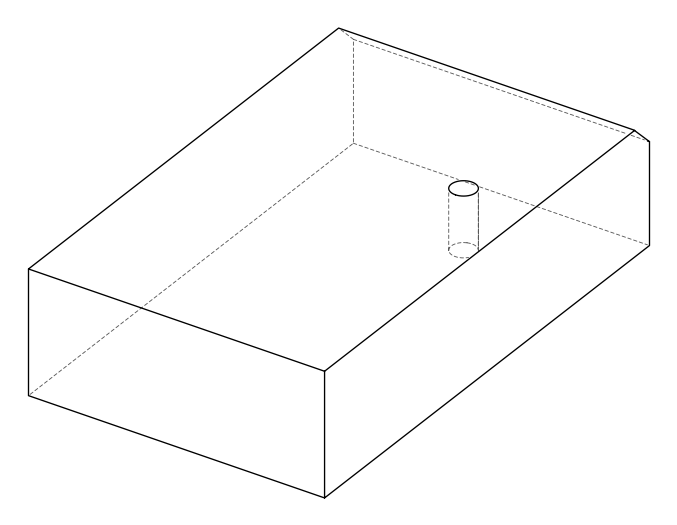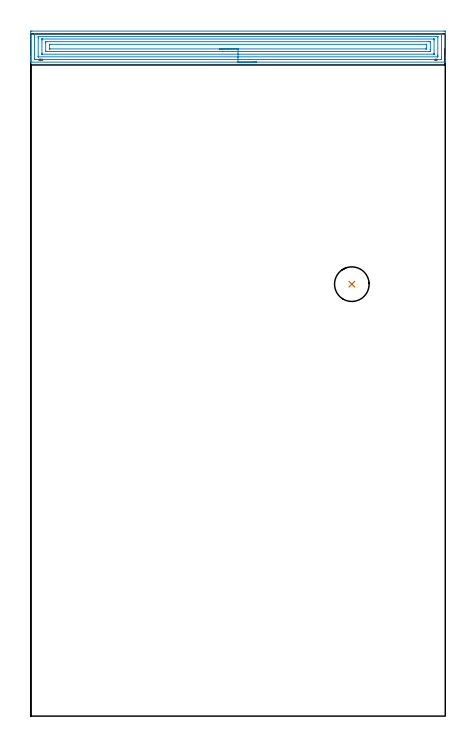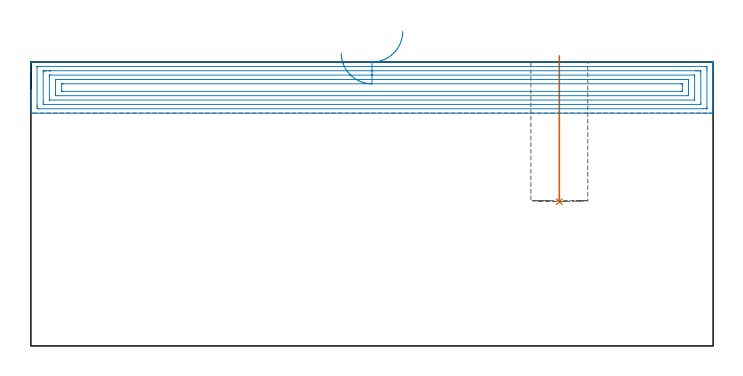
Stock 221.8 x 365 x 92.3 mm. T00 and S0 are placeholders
(PLAN: 2 operations, 1 tool changes, 11.2 min)
(1 INDEXABLE_INSERT_DRILL_BLIND_HOLE_FROM_SOLID | STEP1POCKET | NXT0302_008 | 0.19 min | 12128 mm3)
(2 AREA_MILL | FG_CHAMFER_SURFACE | UGT0205_001 | 10.98 min | 30560 mm3)
(TOOL NXT0302_008 | Index. Insert Drill 18.5mm [880-D1850L25-05] | D18.5 PA176 FL93 Z2)
(TOOL UGT0205_001 | Chamfer Mill 20 x 3 x 45 deg. | D20 FL50 Z2)
(OP 1 INDEXABLE_INSERT_DRILL_BLIND_HOLE_FROM_SOLID)
G17 G21 G94 G90
T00 M6
G54
G17 G0 G90 X171.8 Y231.1 S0 M3
G43 Z102.3 H1
G94 G81 G98 Z46.9 F250. R94.3
G80
M5
M2
(OP 2 AREA_MILL)
G17 G21 G94 G90
T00 M6
G54
G17 G0 G90 X120.9 Y349.9 S1061 M3
G43 Z102.3 H0
G94 G1 X120.862 Z101.428 F250.
X120.748 Z100.563
X120.559 Z99.712
X120.297 Z98.88
X119.963 Z98.074
X119.56 Z97.3
X119.092 Z96.564
X118.56 Z95.872
X117.971 Z95.229
X117.328 Z94.639
X116.636 Z94.108
X115.9 Z93.64
X115.126 Z93.237
X114.32 Z92.903
X113.488 Z92.641
X112.637 Z92.452
X111.772 Z92.338
X110.9 Z92.3
X0.167
X0.01 Y349.902 Z92.288
X0.003 Y350.047 Z92.145
X0. Y350.199 Z92.001
Y350.522 Z91.677
Y351.178 Z91.017
Y352.383 Z89.813
Y352.933 Z89.261
Y362.012 Z80.185
Y366.1 Z76.097
X0.003 Y366.378 Z75.819
X0.01 Y366.492 Z75.706
X0.126 Y366.499 Z75.699
X0.613 Y366.5 Z75.7
X221.187
X221.678 Y366.495 Z75.703
X221.79 Y366.492 Z75.706
X221.8 Y366.375 Z75.822
Y353.536 Z88.659
Y352.933 Z89.261
Y352.383 Z89.813
Y352.056 Z90.14
Y351.506 Z90.69
Y351.178 Z91.017
Y350.522 Z91.677
Y350.199 Z92.001
X221.797 Y350.047 Z92.145
X221.79 Y349.902 Z92.288
X221.633 Y349.9 Z92.3
X110.9
Y351.314 Z90.886
X3.153
X2.399 Y351.315 Z90.885
X2.258 Y351.316 Z90.884
X2.046 Y351.321 Z90.879
X2.009 Y351.329 Z90.871
X2.005 Y351.357 Z90.843
X2.003 Y351.387 Z90.813
X2. Y351.57 Z90.63
Y363.859 Z78.341
X2.004 Y364.344 Z77.856
X2.009 Y364.728 Z77.472
X2.032 Y365.079 Z77.121
X2.399 Y365.084 Z77.116
X2.539 Y365.085 Z77.115
X218.647 Y365.086 Z77.114
X219.401 Y365.085 Z77.115
X219.542 Y365.084 Z77.116
X219.754 Y365.079 Z77.121
X219.791 Y365.071 Z77.129
X219.795 Y365.043 Z77.157
X219.797 Y365.013 Z77.187
X219.8 Y364.83 Z77.37
Y352.541 Z89.659
X219.796 Y352.056 Z90.144
X219.791 Y351.672 Z90.528
X219.768 Y351.321 Z90.879
X219.401 Y351.316 Z90.884
X219.261 Y351.315 Z90.885
X110.9 Y351.314 Z90.886
Y352.729 Z89.471
X4.116
X4.06 Y352.73 Z89.47
X4.025 Y352.733 Z89.467
X4.011 Y352.735 Z89.465
X4.009 Y352.752 Z89.448
X4.003 Y352.933 Z89.267
X4. Y353.115 Z89.085
Y362.771 Z79.429
X4.003 Y363.467 Z78.733
X4.006 Y363.643 Z78.557
X4.012 Y363.665 Z78.535
X4.03 Y363.667 Z78.533
X4.081 Y363.669 Z78.531
X4.185 Y363.671 Z78.529
X217.684
X217.74 Y363.67 Z78.53
X217.776 Y363.667 Z78.533
X217.789 Y363.665 Z78.535
X217.791 Y363.648 Z78.552
X217.797 Y363.467 Z78.733
X217.8 Y363.285 Z78.915
Y353.629 Z88.571
X217.797 Y352.933 Z89.267
X217.794 Y352.757 Z89.443
X217.788 Y352.735 Z89.465
X217.77 Y352.733 Z89.467
X217.719 Y352.731 Z89.469
X217.615 Y352.729 Z89.471
X110.9
Y354.143 Z88.057
X6.135
X6.06 Y354.145 Z88.055
X6.026 Y354.147 Z88.053
X6.011 Y354.149 Z88.051
X6.009 Y354.167 Z88.033
X6.005 Y354.265 Z87.935
X6. Y354.661 Z87.539
Y361.711 Z80.489
X6.003 Y362.136 Z80.064
X6.007 Y362.241 Z79.959
X6.01 Y362.249 Z79.951
X6.019 Y362.252 Z79.948
X6.056 Y362.255 Z79.945
X6.123 Y362.257 Z79.943
X215.665
X215.74 Y362.255 Z79.945
X215.775 Y362.253 Z79.947
X215.789 Y362.251 Z79.949
X215.791 Y362.233 Z79.967
X215.795 Y362.135 Z80.065
X215.8 Y361.739 Z80.461
Y354.689 Z87.511
X215.797 Y354.264 Z87.936
X215.793 Y354.159 Z88.041
X215.79 Y354.151 Z88.049
X215.781 Y354.148 Z88.052
X215.744 Y354.145 Z88.055
X215.677 Y354.143 Z88.057
X110.9
Y355.557 Z86.643
X8.66
X8.01 Y355.567 Z86.633
X8.001 Y356.205 Z85.995
Y359.956 Z82.244
X8.003 Y360.592 Z81.608
X8.01 Y360.833 Z81.367
X8.641 Y360.843 Z81.357
X213.14
X213.79 Y360.833 Z81.367
X213.799 Y360.195 Z82.005
X213.8 Y356.444 Z85.756
X213.797 Y355.808 Z86.392
X213.79 Y355.567 Z86.633
X213.159 Y355.557 Z86.643
X110.9
Y356.971 Z85.229
X10.436 Y356.972 Z85.228
X10.079 Y356.974 Z85.226
X10.033 Y356.976 Z85.224
X10.014 Y356.978 Z85.222
X10.01 Y356.99 Z85.21
X10.005 Y357.065 Z85.135
X10.001 Y357.179 Z85.021
Y359.078 Z83.122
X10.004 Y359.292 Z82.908
X10.008 Y359.399 Z82.801
X10.01 Y359.42 Z82.78
X10.03 Y359.423 Z82.777
X10.082 Y359.426 Z82.774
X10.436 Y359.428 Z82.772
X211.364
X211.721 Y359.426 Z82.774
X211.767 Y359.424 Z82.776
X211.786 Y359.422 Z82.778
X211.79 Y359.41 Z82.79
X211.795 Y359.335 Z82.865
X211.799 Y359.221 Z82.979
Y357.322 Z84.878
X211.796 Y357.108 Z85.092
X211.792 Y357.001 Z85.199
X211.79 Y356.98 Z85.22
X211.77 Y356.977 Z85.223
X211.718 Y356.974 Z85.226
X211.364 Y356.972 Z85.228
X110.9 Y356.971 Z85.229
X110.028 Z85.267
X109.164 Z85.381
X108.312 Z85.57
X107.48 Z85.832
X106.674 Z86.166
X105.9 Z86.569
X105.164 Z87.037
X104.472 Z87.568
X103.829 Z88.158
X103.24 Z88.801
X102.708 Z89.493
X102.24 Z90.229
X101.837 Z91.003
X101.503 Z91.809
X101.241 Z92.641
X101.052 Z93.492
X100.938 Z94.357
X100.9 Z95.229
G0 Z102.3
M5
M2
